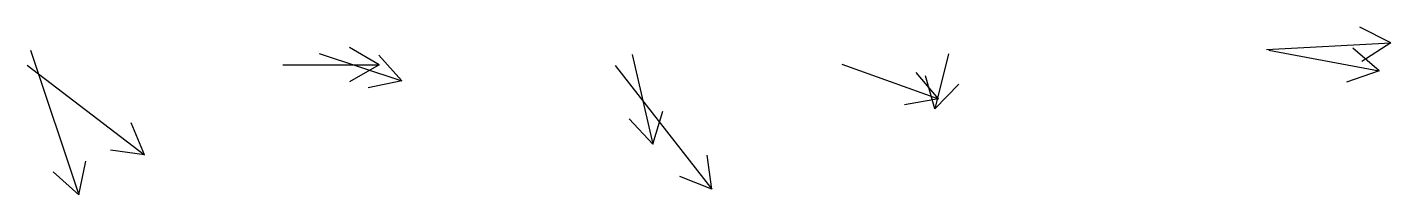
# Model space of a CAD drawing. Header units: metres. Extents: x -1.3 to 19.1, y -4.6 to 42.8.
# Drawn here: x -0.67 to 19.09, y 40.34 to 42.78 of the extents above; entities outside this region: 9.
import ezdxf

# ---------------------------------------------------------------- set-up
doc = ezdxf.new("R2010")
doc.units = ezdxf.units.M

msp = doc.modelspace()

# ---------------------------------------------------------------- linework, layer by layer
at = {"layer": 'LAYE'}
for p, q in [((19.0935, 42.5497), (18.64729, 42.7753)), ((17.2935, 42.4497), (19.0935, 42.5497)), ((19.0935, 42.5497), (18.67502, 42.27607)), ((-0.622, 42.4427), (0.078, 40.3427)), ((3.5598, 42.3948), (4.7598, 41.9948)), ((4.4326, 42.2312), (3.99959, 42.4812)), ((4.7598, 41.9948), (4.42807, 42.3689)), ((8.0974, 42.3776), (8.3974, 41.0776)), ((12.685, 42.391), (12.485, 41.591)), ((17.3243, 42.4443), (18.9243, 42.1443)), ((18.9243, 42.1443), (18.54478, 42.46982)), ((-0.6703, 42.2237), (1.0297, 40.9237)), ((3.0326, 42.2312), (4.4326, 42.2312)), ((4.4326, 42.2312), (3.99959, 41.9812)), ((7.8513, 42.2218), (9.2513, 40.4218)), ((11.1385, 42.2377), (12.5385, 41.7377)), ((12.5385, 41.7377), (12.2148, 42.11877)), ((18.9243, 42.1443), (18.45263, 41.97838)), ((4.7598, 41.9948), (4.26995, 41.89456)), ((12.485, 41.591), (12.34749, 42.07172)), ((12.485, 41.591), (12.83256, 41.95045)), ((12.5385, 41.7377), (12.04663, 41.6479)), ((8.3974, 41.0776), (8.54363, 41.55574)), ((1.0297, 40.9237), (0.8376, 41.38532)), ((8.3974, 41.0776), (8.05644, 41.44331)), ((1.0297, 40.9237), (0.53387, 40.98814)), ((9.2513, 40.4218), (9.18279, 40.91708)), ((0.078, 40.3427), (0.17824, 40.83255)), ((0.078, 40.3427), (-0.2961, 40.67443)), ((9.2513, 40.4218), (8.78812, 40.61011)), ((-1.2192, 26.8258), (-1.33423, 26.33921)), ((-0.3192, 23.8258), (-1.2192, 26.8258)), ((-1.2192, 26.8258), (-0.85532, 26.48289)), ((-0.0027, 0.0016), (-0.8027, -4.5984)), ((17.0427, -2.0257), (18.5427, -4.0257)), ((18.5427, -4.0257), (18.48289, -3.52929)), ((18.5427, -4.0257), (18.08289, -3.82929)), ((-0.8027, -4.5984), (-0.97481, -4.12896)), ((-0.8027, -4.5984), (-0.4822, -4.21463))]:
    msp.add_line(p, q, dxfattribs=at)

doc.saveas('drawing.dxf')
